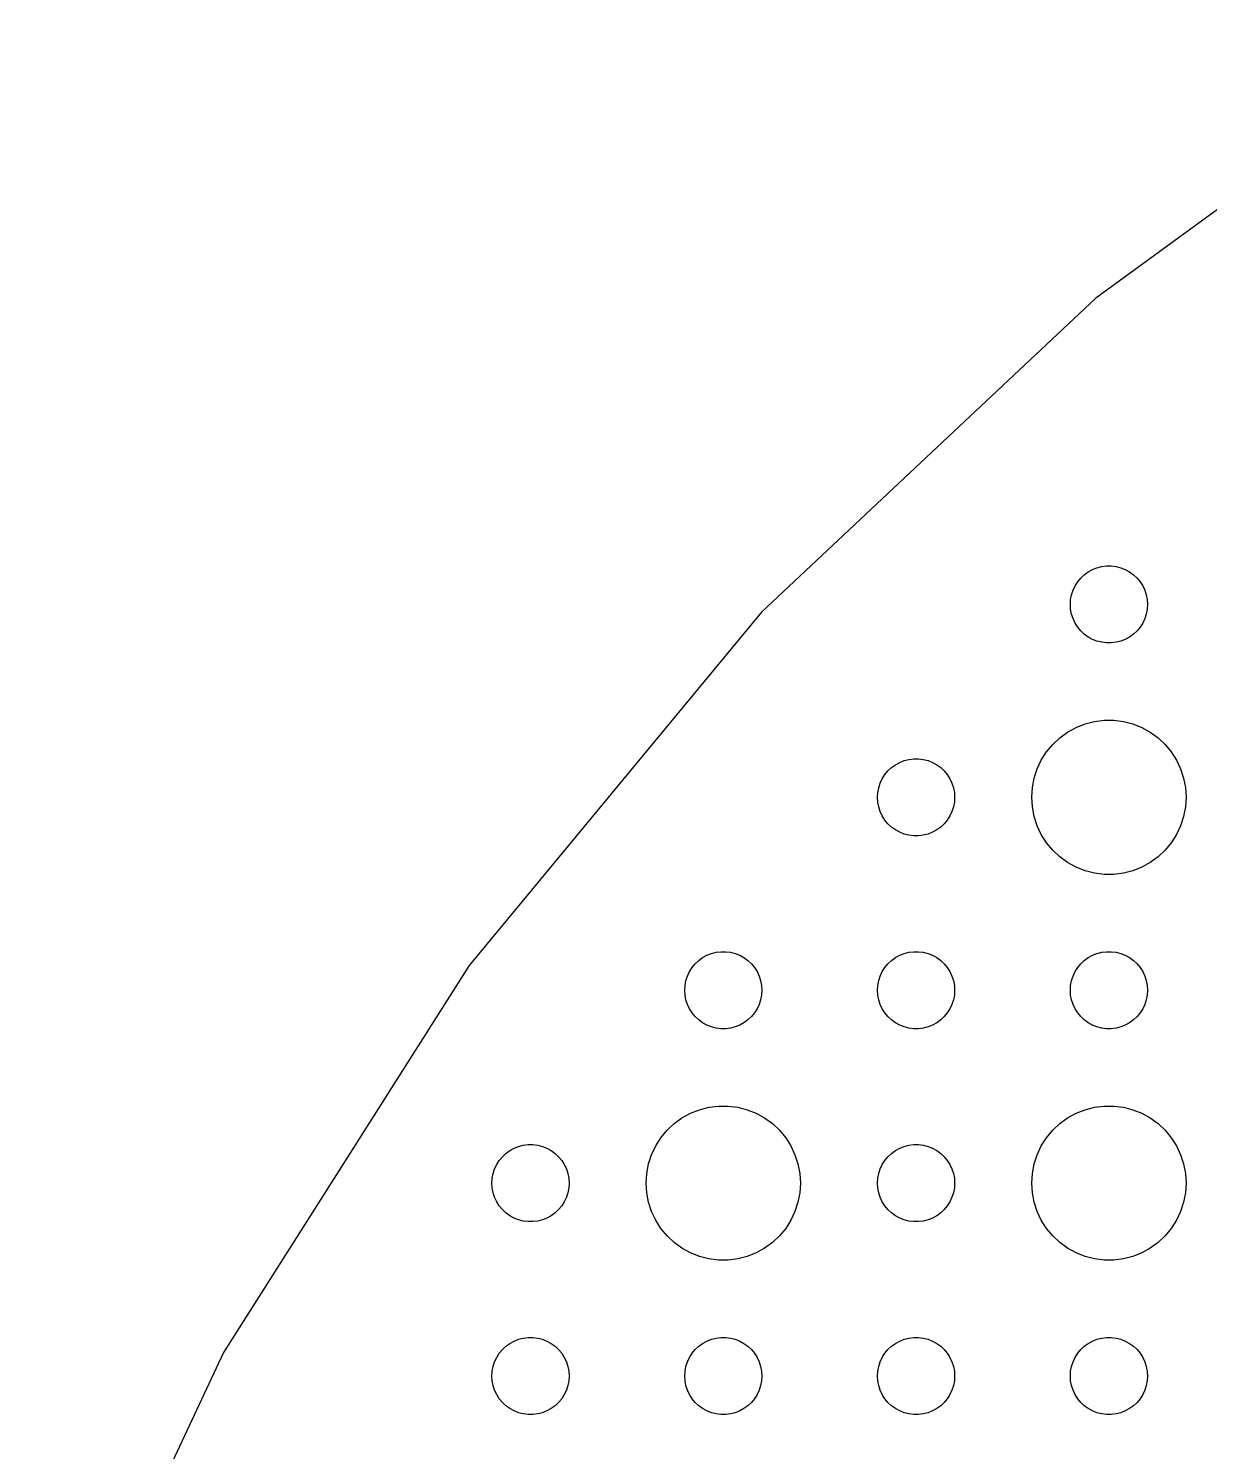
# Model space of a CAD drawing. Header units: metres. Extents: x -142 to 142, y -142 to 142.
# Drawn here: x -132 to -86.1, y 64.6 to 119.9 of the extents above; entities that cross this region are included whole.
import ezdxf

# ---------------------------------------------------------------- set-up
doc = ezdxf.new("R2010")
doc.units = ezdxf.units.M

msp = doc.modelspace()

# ---------------------------------------------------------------- linework, layer by layer
for p, q in [((-76.0874, 119.895), (-90.5142, 109.413)), ((-90.5142, 109.413), (-103.514, 97.2057)), ((-91.2135, 98.3817), (-91.0934, 98.5268)), ((-91.0934, 98.5268), (-90.9561, 98.6558)), ((-90.9561, 98.6558), (-90.8037, 98.7665)), ((-90.8037, 98.7665), (-90.6387, 98.8572)), ((-90.6387, 98.8572), (-90.4635, 98.9266)), ((-90.4635, 98.9266), (-90.2811, 98.9734)), ((-90.2811, 98.9734), (-90.0942, 98.997)), ((-90.0942, 98.997), (-89.9058, 98.997)), ((-89.9058, 98.997), (-89.7189, 98.9734)), ((-89.7189, 98.9734), (-89.5365, 98.9266)), ((-89.5365, 98.9266), (-89.3613, 98.8572)), ((-89.3613, 98.8572), (-89.1963, 98.7665)), ((-89.1963, 98.7665), (-89.0439, 98.6558)), ((-89.0439, 98.6558), (-88.9065, 98.5268)), ((-88.9065, 98.5268), (-88.7865, 98.3817)), ((-91.4529, 97.873), (-91.3947, 98.0522)), ((-91.3947, 98.0522), (-91.3145, 98.2226)), ((-91.3145, 98.2226), (-91.2135, 98.3817)), ((-88.7865, 98.3817), (-88.6855, 98.2226)), ((-88.6855, 98.2226), (-88.6053, 98.0522)), ((-88.6053, 98.0522), (-88.5471, 97.873)), ((-91.5, 97.5), (-91.4882, 97.688)), ((-91.4882, 97.312), (-91.5, 97.5)), ((-91.4882, 97.688), (-91.4529, 97.873)), ((-88.5471, 97.873), (-88.5118, 97.688)), ((-88.5118, 97.688), (-88.5, 97.5)), ((-88.5, 97.5), (-88.5118, 97.312)), ((-103.514, 97.2057), (-114.88, 83.4655)), ((-91.4529, 97.127), (-91.4882, 97.312)), ((-91.3947, 96.9478), (-91.4529, 97.127)), ((-91.3145, 96.7774), (-91.3947, 96.9478)), ((-88.6053, 96.9478), (-88.6855, 96.7774)), ((-88.5471, 97.127), (-88.6053, 96.9478)), ((-88.5118, 97.312), (-88.5471, 97.127)), ((-91.2135, 96.6183), (-91.3145, 96.7774)), ((-91.0934, 96.4732), (-91.2135, 96.6183)), ((-90.9561, 96.3442), (-91.0934, 96.4732)), ((-90.8037, 96.2335), (-90.9561, 96.3442)), ((-89.0439, 96.3442), (-89.1963, 96.2335)), ((-88.9065, 96.4732), (-89.0439, 96.3442)), ((-88.7865, 96.6183), (-88.9065, 96.4732)), ((-88.6855, 96.7774), (-88.7865, 96.6183)), ((-90.6387, 96.1428), (-90.8037, 96.2335)), ((-90.4635, 96.0734), (-90.6387, 96.1428)), ((-90.2811, 96.0266), (-90.4635, 96.0734)), ((-90.0942, 96.003), (-90.2811, 96.0266)), ((-89.9058, 96.003), (-90.0942, 96.003)), ((-89.7189, 96.0266), (-89.9058, 96.003)), ((-89.5365, 96.0734), (-89.7189, 96.0266)), ((-89.3613, 96.1428), (-89.5365, 96.0734)), ((-89.1963, 96.2335), (-89.3613, 96.1428)), ((-90.5621, 92.9469), (-90.1884, 92.9941)), ((-90.1884, 92.9941), (-89.8116, 92.9941)), ((-89.8116, 92.9941), (-89.4379, 92.9469)), ((-91.9123, 92.3115), (-91.6075, 92.533)), ((-91.6075, 92.533), (-91.2773, 92.7145)), ((-91.2773, 92.7145), (-90.927, 92.8532)), ((-90.927, 92.8532), (-90.5621, 92.9469)), ((-89.4379, 92.9469), (-89.073, 92.8532)), ((-89.073, 92.8532), (-88.7227, 92.7145)), ((-88.7227, 92.7145), (-88.3925, 92.533)), ((-88.3925, 92.533), (-88.0877, 92.3115)), ((-92.427, 91.7634), (-92.1869, 92.0536)), ((-92.1869, 92.0536), (-91.9123, 92.3115)), ((-88.0877, 92.3115), (-87.8131, 92.0536)), ((-87.8131, 92.0536), (-87.573, 91.7634)), ((-98.3037, 91.2665), (-98.1387, 91.3572)), ((-98.1387, 91.3572), (-97.9635, 91.4266)), ((-97.9635, 91.4266), (-97.7811, 91.4734)), ((-97.7811, 91.4734), (-97.5942, 91.497)), ((-97.5942, 91.497), (-97.4058, 91.497)), ((-97.4058, 91.497), (-97.2189, 91.4734)), ((-97.2189, 91.4734), (-97.0365, 91.4266)), ((-97.0365, 91.4266), (-96.8613, 91.3572)), ((-96.8613, 91.3572), (-96.6963, 91.2665)), ((-92.7893, 91.1044), (-92.6289, 91.4453)), ((-92.6289, 91.4453), (-92.427, 91.7634)), ((-87.573, 91.7634), (-87.3711, 91.4453)), ((-87.3711, 91.4453), (-87.2107, 91.1044)), ((-98.8145, 90.7226), (-98.7135, 90.8817)), ((-98.7135, 90.8817), (-98.5934, 91.0268)), ((-98.5934, 91.0268), (-98.4561, 91.1558)), ((-98.4561, 91.1558), (-98.3037, 91.2665)), ((-96.6963, 91.2665), (-96.5439, 91.1558)), ((-96.5439, 91.1558), (-96.4065, 91.0268)), ((-96.4065, 91.0268), (-96.2865, 90.8817)), ((-96.2865, 90.8817), (-96.1855, 90.7226)), ((-92.9763, 90.376), (-92.9057, 90.7461)), ((-92.9057, 90.7461), (-92.7893, 91.1044)), ((-87.2107, 91.1044), (-87.0943, 90.7461)), ((-87.0943, 90.7461), (-87.0237, 90.376)), ((-98.9882, 90.188), (-98.9529, 90.373)), ((-98.9529, 90.373), (-98.8947, 90.5522)), ((-98.8947, 90.5522), (-98.8145, 90.7226)), ((-96.1855, 90.7226), (-96.1053, 90.5522)), ((-96.1053, 90.5522), (-96.0471, 90.373)), ((-96.0471, 90.373), (-96.0118, 90.188)), ((-93, 90), (-92.9763, 90.376)), ((-87.0237, 90.376), (-87, 90)), ((-99, 90), (-98.9882, 90.188)), ((-98.9882, 89.812), (-99, 90)), ((-98.9529, 89.627), (-98.9882, 89.812)), ((-96.0118, 89.812), (-96.0471, 89.627)), ((-96.0118, 90.188), (-96, 90)), ((-96, 90), (-96.0118, 89.812)), ((-92.9763, 89.624), (-93, 90)), ((-87, 90), (-87.0237, 89.624)), ((-98.8947, 89.4478), (-98.9529, 89.627)), ((-98.8145, 89.2774), (-98.8947, 89.4478)), ((-98.7135, 89.1183), (-98.8145, 89.2774)), ((-98.5934, 88.9732), (-98.7135, 89.1183)), ((-96.2865, 89.1183), (-96.4065, 88.9732)), ((-96.1855, 89.2774), (-96.2865, 89.1183)), ((-96.1053, 89.4478), (-96.1855, 89.2774)), ((-96.0471, 89.627), (-96.1053, 89.4478)), ((-92.9057, 89.2539), (-92.9763, 89.624)), ((-92.7893, 88.8956), (-92.9057, 89.2539)), ((-87.0943, 89.2539), (-87.2107, 88.8956)), ((-87.0237, 89.624), (-87.0943, 89.2539)), ((-98.4561, 88.8442), (-98.5934, 88.9732)), ((-98.3037, 88.7335), (-98.4561, 88.8442)), ((-98.1387, 88.6428), (-98.3037, 88.7335)), ((-97.9635, 88.5734), (-98.1387, 88.6428)), ((-97.7811, 88.5266), (-97.9635, 88.5734)), ((-97.0365, 88.5734), (-97.2189, 88.5266)), ((-96.8613, 88.6428), (-97.0365, 88.5734)), ((-96.6963, 88.7335), (-96.8613, 88.6428)), ((-96.5439, 88.8442), (-96.6963, 88.7335)), ((-96.4065, 88.9732), (-96.5439, 88.8442)), ((-92.6289, 88.5547), (-92.7893, 88.8956)), ((-92.427, 88.2366), (-92.6289, 88.5547)), ((-87.3711, 88.5547), (-87.573, 88.2366)), ((-87.2107, 88.8956), (-87.3711, 88.5547)), ((-97.5942, 88.503), (-97.7811, 88.5266)), ((-97.4058, 88.503), (-97.5942, 88.503)), ((-97.2189, 88.5266), (-97.4058, 88.503)), ((-92.1869, 87.9464), (-92.427, 88.2366)), ((-87.573, 88.2366), (-87.8131, 87.9464)), ((-91.9123, 87.6885), (-92.1869, 87.9464)), ((-91.6075, 87.467), (-91.9123, 87.6885)), ((-91.2773, 87.2855), (-91.6075, 87.467)), ((-88.3925, 87.467), (-88.7227, 87.2855)), ((-88.0877, 87.6885), (-88.3925, 87.467)), ((-87.8131, 87.9464), (-88.0877, 87.6885)), ((-90.927, 87.1468), (-91.2773, 87.2855)), ((-90.5621, 87.0531), (-90.927, 87.1468)), ((-90.1884, 87.0059), (-90.5621, 87.0531)), ((-89.8116, 87.0059), (-90.1884, 87.0059)), ((-89.4379, 87.0531), (-89.8116, 87.0059)), ((-89.073, 87.1468), (-89.4379, 87.0531)), ((-88.7227, 87.2855), (-89.073, 87.1468)), ((-106.093, 83.5268), (-105.956, 83.6558)), ((-105.956, 83.6558), (-105.804, 83.7665)), ((-105.804, 83.7665), (-105.639, 83.8572)), ((-105.639, 83.8572), (-105.464, 83.9266)), ((-105.464, 83.9266), (-105.281, 83.9734)), ((-105.281, 83.9734), (-105.094, 83.997)), ((-105.094, 83.997), (-104.906, 83.997)), ((-104.906, 83.997), (-104.719, 83.9734)), ((-104.719, 83.9734), (-104.536, 83.9266)), ((-104.536, 83.9266), (-104.361, 83.8572)), ((-104.361, 83.8572), (-104.196, 83.7665)), ((-104.196, 83.7665), (-104.044, 83.6558)), ((-104.044, 83.6558), (-103.907, 83.5268)), ((-98.5934, 83.5268), (-98.4561, 83.6558)), ((-98.4561, 83.6558), (-98.3037, 83.7665)), ((-98.3037, 83.7665), (-98.1387, 83.8572)), ((-98.1387, 83.8572), (-97.9635, 83.9266)), ((-97.9635, 83.9266), (-97.7811, 83.9734)), ((-97.7811, 83.9734), (-97.5942, 83.997)), ((-97.5942, 83.997), (-97.4058, 83.997)), ((-97.4058, 83.997), (-97.2189, 83.9734)), ((-97.2189, 83.9734), (-97.0365, 83.9266)), ((-97.0365, 83.9266), (-96.8613, 83.8572)), ((-96.8613, 83.8572), (-96.6963, 83.7665)), ((-96.6963, 83.7665), (-96.5439, 83.6558)), ((-96.5439, 83.6558), (-96.4065, 83.5268)), ((-91.0934, 83.5268), (-90.9561, 83.6558)), ((-90.9561, 83.6558), (-90.8037, 83.7665)), ((-90.8037, 83.7665), (-90.6387, 83.8572)), ((-90.6387, 83.8572), (-90.4635, 83.9266)), ((-90.4635, 83.9266), (-90.2811, 83.9734)), ((-90.2811, 83.9734), (-90.0942, 83.997)), ((-90.0942, 83.997), (-89.9058, 83.997)), ((-89.9058, 83.997), (-89.7189, 83.9734)), ((-89.7189, 83.9734), (-89.5365, 83.9266)), ((-89.5365, 83.9266), (-89.3613, 83.8572)), ((-89.3613, 83.8572), (-89.1963, 83.7665)), ((-89.1963, 83.7665), (-89.0439, 83.6558)), ((-89.0439, 83.6558), (-88.9065, 83.5268)), ((-114.88, 83.4655), (-124.436, 68.409)), ((-106.453, 82.873), (-106.395, 83.0522)), ((-106.395, 83.0522), (-106.314, 83.2226)), ((-106.314, 83.2226), (-106.214, 83.3817)), ((-106.214, 83.3817), (-106.093, 83.5268)), ((-103.907, 83.5268), (-103.786, 83.3817)), ((-103.786, 83.3817), (-103.686, 83.2226)), ((-103.686, 83.2226), (-103.605, 83.0522)), ((-103.605, 83.0522), (-103.547, 82.873)), ((-98.9529, 82.873), (-98.8947, 83.0522)), ((-98.8947, 83.0522), (-98.8145, 83.2226)), ((-98.8145, 83.2226), (-98.7135, 83.3817)), ((-98.7135, 83.3817), (-98.5934, 83.5268)), ((-96.4065, 83.5268), (-96.2865, 83.3817)), ((-96.2865, 83.3817), (-96.1855, 83.2226)), ((-96.1855, 83.2226), (-96.1053, 83.0522)), ((-96.1053, 83.0522), (-96.0471, 82.873)), ((-91.4529, 82.873), (-91.3947, 83.0522)), ((-91.3947, 83.0522), (-91.3145, 83.2226)), ((-91.3145, 83.2226), (-91.2135, 83.3817)), ((-91.2135, 83.3817), (-91.0934, 83.5268)), ((-88.9065, 83.5268), (-88.7865, 83.3817)), ((-88.7865, 83.3817), (-88.6855, 83.2226)), ((-88.6855, 83.2226), (-88.6053, 83.0522)), ((-88.6053, 83.0522), (-88.5471, 82.873)), ((-106.5, 82.5), (-106.488, 82.688)), ((-106.488, 82.312), (-106.5, 82.5)), ((-106.488, 82.688), (-106.453, 82.873)), ((-103.547, 82.873), (-103.512, 82.688)), ((-103.512, 82.688), (-103.5, 82.5)), ((-103.5, 82.5), (-103.512, 82.312)), ((-99, 82.5), (-98.9882, 82.688)), ((-98.9882, 82.312), (-99, 82.5)), ((-98.9882, 82.688), (-98.9529, 82.873)), ((-96.0471, 82.873), (-96.0118, 82.688)), ((-96.0118, 82.688), (-96, 82.5)), ((-96, 82.5), (-96.0118, 82.312)), ((-91.5, 82.5), (-91.4882, 82.688)), ((-91.4882, 82.312), (-91.5, 82.5)), ((-91.4882, 82.688), (-91.4529, 82.873)), ((-88.5471, 82.873), (-88.5118, 82.688)), ((-88.5118, 82.688), (-88.5, 82.5)), ((-88.5, 82.5), (-88.5118, 82.312)), ((-106.453, 82.127), (-106.488, 82.312)), ((-106.395, 81.9478), (-106.453, 82.127)), ((-106.314, 81.7774), (-106.395, 81.9478)), ((-103.605, 81.9478), (-103.686, 81.7774)), ((-103.547, 82.127), (-103.605, 81.9478)), ((-103.512, 82.312), (-103.547, 82.127)), ((-98.9529, 82.127), (-98.9882, 82.312)), ((-98.8947, 81.9478), (-98.9529, 82.127)), ((-98.8145, 81.7774), (-98.8947, 81.9478)), ((-96.1053, 81.9478), (-96.1855, 81.7774)), ((-96.0471, 82.127), (-96.1053, 81.9478)), ((-96.0118, 82.312), (-96.0471, 82.127)), ((-91.4529, 82.127), (-91.4882, 82.312)), ((-91.3947, 81.9478), (-91.4529, 82.127)), ((-91.3145, 81.7774), (-91.3947, 81.9478)), ((-88.6053, 81.9478), (-88.6855, 81.7774)), ((-88.5471, 82.127), (-88.6053, 81.9478)), ((-88.5118, 82.312), (-88.5471, 82.127)), ((-106.214, 81.6183), (-106.314, 81.7774)), ((-106.093, 81.4732), (-106.214, 81.6183)), ((-105.956, 81.3442), (-106.093, 81.4732)), ((-105.804, 81.2335), (-105.956, 81.3442)), ((-104.044, 81.3442), (-104.196, 81.2335)), ((-103.907, 81.4732), (-104.044, 81.3442)), ((-103.786, 81.6183), (-103.907, 81.4732)), ((-103.686, 81.7774), (-103.786, 81.6183)), ((-98.7135, 81.6183), (-98.8145, 81.7774)), ((-98.5934, 81.4732), (-98.7135, 81.6183)), ((-98.4561, 81.3442), (-98.5934, 81.4732)), ((-98.3037, 81.2335), (-98.4561, 81.3442)), ((-96.5439, 81.3442), (-96.6963, 81.2335)), ((-96.4065, 81.4732), (-96.5439, 81.3442)), ((-96.2865, 81.6183), (-96.4065, 81.4732)), ((-96.1855, 81.7774), (-96.2865, 81.6183)), ((-91.2135, 81.6183), (-91.3145, 81.7774)), ((-91.0934, 81.4732), (-91.2135, 81.6183)), ((-90.9561, 81.3442), (-91.0934, 81.4732)), ((-90.8037, 81.2335), (-90.9561, 81.3442)), ((-89.0439, 81.3442), (-89.1963, 81.2335)), ((-88.9065, 81.4732), (-89.0439, 81.3442)), ((-88.7865, 81.6183), (-88.9065, 81.4732)), ((-88.6855, 81.7774), (-88.7865, 81.6183)), ((-105.639, 81.1428), (-105.804, 81.2335)), ((-105.464, 81.0734), (-105.639, 81.1428)), ((-105.281, 81.0266), (-105.464, 81.0734)), ((-105.094, 81.003), (-105.281, 81.0266)), ((-104.906, 81.003), (-105.094, 81.003)), ((-104.719, 81.0266), (-104.906, 81.003)), ((-104.536, 81.0734), (-104.719, 81.0266)), ((-104.361, 81.1428), (-104.536, 81.0734)), ((-104.196, 81.2335), (-104.361, 81.1428)), ((-98.1387, 81.1428), (-98.3037, 81.2335)), ((-97.9635, 81.0734), (-98.1387, 81.1428)), ((-97.7811, 81.0266), (-97.9635, 81.0734)), ((-97.5942, 81.003), (-97.7811, 81.0266)), ((-97.4058, 81.003), (-97.5942, 81.003)), ((-97.2189, 81.0266), (-97.4058, 81.003)), ((-97.0365, 81.0734), (-97.2189, 81.0266)), ((-96.8613, 81.1428), (-97.0365, 81.0734)), ((-96.6963, 81.2335), (-96.8613, 81.1428)), ((-90.6387, 81.1428), (-90.8037, 81.2335)), ((-90.4635, 81.0734), (-90.6387, 81.1428)), ((-90.2811, 81.0266), (-90.4635, 81.0734)), ((-90.0942, 81.003), (-90.2811, 81.0266)), ((-89.9058, 81.003), (-90.0942, 81.003)), ((-89.7189, 81.0266), (-89.9058, 81.003)), ((-89.5365, 81.0734), (-89.7189, 81.0266)), ((-89.3613, 81.1428), (-89.5365, 81.0734)), ((-89.1963, 81.2335), (-89.3613, 81.1428)), ((-106.912, 77.3115), (-106.607, 77.533)), ((-106.607, 77.533), (-106.277, 77.7145)), ((-106.277, 77.7145), (-105.927, 77.8532)), ((-105.927, 77.8532), (-105.562, 77.9469)), ((-105.562, 77.9469), (-105.188, 77.9941)), ((-105.188, 77.9941), (-104.812, 77.9941)), ((-104.812, 77.9941), (-104.438, 77.9469)), ((-104.438, 77.9469), (-104.073, 77.8532)), ((-104.073, 77.8532), (-103.723, 77.7145)), ((-103.723, 77.7145), (-103.393, 77.533)), ((-103.393, 77.533), (-103.088, 77.3115)), ((-91.9123, 77.3115), (-91.6075, 77.533)), ((-91.6075, 77.533), (-91.2773, 77.7145)), ((-91.2773, 77.7145), (-90.927, 77.8532)), ((-90.927, 77.8532), (-90.5621, 77.9469)), ((-90.5621, 77.9469), (-90.1884, 77.9941)), ((-90.1884, 77.9941), (-89.8116, 77.9941)), ((-89.8116, 77.9941), (-89.4379, 77.9469)), ((-89.4379, 77.9469), (-89.073, 77.8532)), ((-89.073, 77.8532), (-88.7227, 77.7145)), ((-88.7227, 77.7145), (-88.3925, 77.533)), ((-88.3925, 77.533), (-88.0877, 77.3115)), ((-107.427, 76.7634), (-107.187, 77.0536)), ((-107.187, 77.0536), (-106.912, 77.3115)), ((-103.088, 77.3115), (-102.813, 77.0536)), ((-102.813, 77.0536), (-102.573, 76.7634)), ((-92.427, 76.7634), (-92.1869, 77.0536)), ((-92.1869, 77.0536), (-91.9123, 77.3115)), ((-88.0877, 77.3115), (-87.8131, 77.0536)), ((-87.8131, 77.0536), (-87.573, 76.7634)), ((-113.139, 76.3572), (-112.964, 76.4266)), ((-112.964, 76.4266), (-112.781, 76.4734)), ((-112.781, 76.4734), (-112.594, 76.497)), ((-112.594, 76.497), (-112.406, 76.497)), ((-112.406, 76.497), (-112.219, 76.4734)), ((-112.219, 76.4734), (-112.036, 76.4266)), ((-112.036, 76.4266), (-111.861, 76.3572)), ((-107.789, 76.1044), (-107.629, 76.4453)), ((-107.629, 76.4453), (-107.427, 76.7634)), ((-102.573, 76.7634), (-102.371, 76.4453)), ((-102.371, 76.4453), (-102.211, 76.1044)), ((-98.1387, 76.3572), (-97.9635, 76.4266)), ((-97.9635, 76.4266), (-97.7811, 76.4734)), ((-97.7811, 76.4734), (-97.5942, 76.497)), ((-97.5942, 76.497), (-97.4058, 76.497)), ((-97.4058, 76.497), (-97.2189, 76.4734)), ((-97.2189, 76.4734), (-97.0365, 76.4266)), ((-97.0365, 76.4266), (-96.8613, 76.3572)), ((-92.7893, 76.1044), (-92.6289, 76.4453)), ((-92.6289, 76.4453), (-92.427, 76.7634)), ((-87.573, 76.7634), (-87.3711, 76.4453)), ((-87.3711, 76.4453), (-87.2107, 76.1044)), ((-113.814, 75.7226), (-113.714, 75.8817)), ((-113.714, 75.8817), (-113.593, 76.0268)), ((-113.593, 76.0268), (-113.456, 76.1558)), ((-113.456, 76.1558), (-113.304, 76.2665)), ((-113.304, 76.2665), (-113.139, 76.3572)), ((-111.861, 76.3572), (-111.696, 76.2665)), ((-111.696, 76.2665), (-111.544, 76.1558)), ((-111.544, 76.1558), (-111.407, 76.0268)), ((-111.407, 76.0268), (-111.286, 75.8817)), ((-111.286, 75.8817), (-111.186, 75.7226)), ((-107.906, 75.7461), (-107.789, 76.1044)), ((-102.211, 76.1044), (-102.094, 75.7461)), ((-98.8145, 75.7226), (-98.7135, 75.8817)), ((-98.7135, 75.8817), (-98.5934, 76.0268)), ((-98.5934, 76.0268), (-98.4561, 76.1558)), ((-98.4561, 76.1558), (-98.3037, 76.2665)), ((-98.3037, 76.2665), (-98.1387, 76.3572)), ((-96.8613, 76.3572), (-96.6963, 76.2665)), ((-96.6963, 76.2665), (-96.5439, 76.1558)), ((-96.5439, 76.1558), (-96.4065, 76.0268)), ((-96.4065, 76.0268), (-96.2865, 75.8817)), ((-96.2865, 75.8817), (-96.1855, 75.7226)), ((-92.9057, 75.7461), (-92.7893, 76.1044)), ((-87.2107, 76.1044), (-87.0943, 75.7461)), ((-113.988, 75.188), (-113.953, 75.373)), ((-113.953, 75.373), (-113.895, 75.5522)), ((-113.895, 75.5522), (-113.814, 75.7226)), ((-111.186, 75.7226), (-111.105, 75.5522)), ((-111.105, 75.5522), (-111.047, 75.373)), ((-111.047, 75.373), (-111.012, 75.188)), ((-108, 75), (-107.976, 75.376)), ((-107.976, 75.376), (-107.906, 75.7461)), ((-102.094, 75.7461), (-102.024, 75.376)), ((-102.024, 75.376), (-102, 75)), ((-98.9882, 75.188), (-98.9529, 75.373)), ((-98.9529, 75.373), (-98.8947, 75.5522)), ((-98.8947, 75.5522), (-98.8145, 75.7226)), ((-96.1855, 75.7226), (-96.1053, 75.5522)), ((-96.1053, 75.5522), (-96.0471, 75.373)), ((-96.0471, 75.373), (-96.0118, 75.188)), ((-93, 75), (-92.9763, 75.376)), ((-92.9763, 75.376), (-92.9057, 75.7461)), ((-87.0943, 75.7461), (-87.0237, 75.376)), ((-87.0237, 75.376), (-87, 75)), ((-114, 75), (-113.988, 75.188)), ((-113.988, 74.812), (-114, 75)), ((-113.953, 74.627), (-113.988, 74.812)), ((-111.012, 74.812), (-111.047, 74.627)), ((-111.012, 75.188), (-111, 75)), ((-111, 75), (-111.012, 74.812)), ((-107.976, 74.624), (-108, 75)), ((-102, 75), (-102.024, 74.624)), ((-99, 75), (-98.9882, 75.188)), ((-98.9882, 74.812), (-99, 75)), ((-98.9529, 74.627), (-98.9882, 74.812)), ((-96.0118, 74.812), (-96.0471, 74.627)), ((-96.0118, 75.188), (-96, 75)), ((-96, 75), (-96.0118, 74.812)), ((-92.9763, 74.624), (-93, 75)), ((-87, 75), (-87.0237, 74.624)), ((-113.895, 74.4478), (-113.953, 74.627)), ((-113.814, 74.2774), (-113.895, 74.4478)), ((-113.714, 74.1183), (-113.814, 74.2774)), ((-111.186, 74.2774), (-111.286, 74.1183)), ((-111.105, 74.4478), (-111.186, 74.2774)), ((-111.047, 74.627), (-111.105, 74.4478)), ((-107.906, 74.2539), (-107.976, 74.624)), ((-107.789, 73.8956), (-107.906, 74.2539)), ((-102.094, 74.2539), (-102.211, 73.8956)), ((-102.024, 74.624), (-102.094, 74.2539)), ((-98.8947, 74.4478), (-98.9529, 74.627)), ((-98.8145, 74.2774), (-98.8947, 74.4478)), ((-98.7135, 74.1183), (-98.8145, 74.2774)), ((-96.1855, 74.2774), (-96.2865, 74.1183)), ((-96.1053, 74.4478), (-96.1855, 74.2774)), ((-96.0471, 74.627), (-96.1053, 74.4478)), ((-92.9057, 74.2539), (-92.9763, 74.624)), ((-92.7893, 73.8956), (-92.9057, 74.2539)), ((-87.0943, 74.2539), (-87.2107, 73.8956)), ((-87.0237, 74.624), (-87.0943, 74.2539)), ((-113.593, 73.9732), (-113.714, 74.1183)), ((-113.456, 73.8442), (-113.593, 73.9732)), ((-113.304, 73.7335), (-113.456, 73.8442)), ((-113.139, 73.6428), (-113.304, 73.7335)), ((-112.964, 73.5734), (-113.139, 73.6428)), ((-111.861, 73.6428), (-112.036, 73.5734)), ((-111.696, 73.7335), (-111.861, 73.6428)), ((-111.544, 73.8442), (-111.696, 73.7335)), ((-111.407, 73.9732), (-111.544, 73.8442)), ((-111.286, 74.1183), (-111.407, 73.9732)), ((-107.629, 73.5547), (-107.789, 73.8956)), ((-102.211, 73.8956), (-102.371, 73.5547)), ((-98.5934, 73.9732), (-98.7135, 74.1183)), ((-98.4561, 73.8442), (-98.5934, 73.9732)), ((-98.3037, 73.7335), (-98.4561, 73.8442)), ((-98.1387, 73.6428), (-98.3037, 73.7335)), ((-97.9635, 73.5734), (-98.1387, 73.6428)), ((-96.8613, 73.6428), (-97.0365, 73.5734)), ((-96.6963, 73.7335), (-96.8613, 73.6428)), ((-96.5439, 73.8442), (-96.6963, 73.7335)), ((-96.4065, 73.9732), (-96.5439, 73.8442)), ((-96.2865, 74.1183), (-96.4065, 73.9732)), ((-92.6289, 73.5547), (-92.7893, 73.8956)), ((-87.2107, 73.8956), (-87.3711, 73.5547)), ((-112.781, 73.5266), (-112.964, 73.5734)), ((-112.594, 73.503), (-112.781, 73.5266)), ((-112.406, 73.503), (-112.594, 73.503)), ((-112.219, 73.5266), (-112.406, 73.503)), ((-112.036, 73.5734), (-112.219, 73.5266)), ((-107.427, 73.2366), (-107.629, 73.5547)), ((-107.187, 72.9464), (-107.427, 73.2366)), ((-102.573, 73.2366), (-102.813, 72.9464)), ((-102.371, 73.5547), (-102.573, 73.2366)), ((-97.7811, 73.5266), (-97.9635, 73.5734)), ((-97.5942, 73.503), (-97.7811, 73.5266)), ((-97.4058, 73.503), (-97.5942, 73.503)), ((-97.2189, 73.5266), (-97.4058, 73.503)), ((-97.0365, 73.5734), (-97.2189, 73.5266)), ((-92.427, 73.2366), (-92.6289, 73.5547)), ((-92.1869, 72.9464), (-92.427, 73.2366)), ((-87.573, 73.2366), (-87.8131, 72.9464)), ((-87.3711, 73.5547), (-87.573, 73.2366)), ((-106.912, 72.6885), (-107.187, 72.9464)), ((-106.607, 72.467), (-106.912, 72.6885)), ((-103.088, 72.6885), (-103.393, 72.467)), ((-102.813, 72.9464), (-103.088, 72.6885)), ((-91.9123, 72.6885), (-92.1869, 72.9464)), ((-91.6075, 72.467), (-91.9123, 72.6885)), ((-88.0877, 72.6885), (-88.3925, 72.467)), ((-87.8131, 72.9464), (-88.0877, 72.6885)), ((-106.277, 72.2855), (-106.607, 72.467)), ((-105.927, 72.1468), (-106.277, 72.2855)), ((-105.562, 72.0531), (-105.927, 72.1468)), ((-105.188, 72.0059), (-105.562, 72.0531)), ((-104.812, 72.0059), (-105.188, 72.0059)), ((-104.438, 72.0531), (-104.812, 72.0059)), ((-104.073, 72.1468), (-104.438, 72.0531)), ((-103.723, 72.2855), (-104.073, 72.1468)), ((-103.393, 72.467), (-103.723, 72.2855)), ((-91.2773, 72.2855), (-91.6075, 72.467)), ((-90.927, 72.1468), (-91.2773, 72.2855)), ((-90.5621, 72.0531), (-90.927, 72.1468)), ((-90.1884, 72.0059), (-90.5621, 72.0531)), ((-89.8116, 72.0059), (-90.1884, 72.0059)), ((-89.4379, 72.0531), (-89.8116, 72.0059)), ((-89.073, 72.1468), (-89.4379, 72.0531)), ((-88.7227, 72.2855), (-89.073, 72.1468)), ((-88.3925, 72.467), (-88.7227, 72.2855)), ((-113.593, 68.5268), (-113.456, 68.6558)), ((-113.456, 68.6558), (-113.304, 68.7665)), ((-113.304, 68.7665), (-113.139, 68.8572)), ((-113.139, 68.8572), (-112.964, 68.9266)), ((-112.964, 68.9266), (-112.781, 68.9734)), ((-112.781, 68.9734), (-112.594, 68.997)), ((-112.594, 68.997), (-112.406, 68.997)), ((-112.406, 68.997), (-112.219, 68.9734)), ((-112.219, 68.9734), (-112.036, 68.9266)), ((-112.036, 68.9266), (-111.861, 68.8572)), ((-111.861, 68.8572), (-111.696, 68.7665)), ((-111.696, 68.7665), (-111.544, 68.6558)), ((-111.544, 68.6558), (-111.407, 68.5268)), ((-106.093, 68.5268), (-105.956, 68.6558)), ((-105.956, 68.6558), (-105.804, 68.7665)), ((-105.804, 68.7665), (-105.639, 68.8572)), ((-105.639, 68.8572), (-105.464, 68.9266)), ((-105.464, 68.9266), (-105.281, 68.9734)), ((-105.281, 68.9734), (-105.094, 68.997)), ((-105.094, 68.997), (-104.906, 68.997)), ((-104.906, 68.997), (-104.719, 68.9734)), ((-104.719, 68.9734), (-104.536, 68.9266)), ((-104.536, 68.9266), (-104.361, 68.8572)), ((-104.361, 68.8572), (-104.196, 68.7665)), ((-104.196, 68.7665), (-104.044, 68.6558)), ((-104.044, 68.6558), (-103.907, 68.5268)), ((-98.5934, 68.5268), (-98.4561, 68.6558)), ((-98.4561, 68.6558), (-98.3037, 68.7665)), ((-98.3037, 68.7665), (-98.1387, 68.8572)), ((-98.1387, 68.8572), (-97.9635, 68.9266)), ((-97.9635, 68.9266), (-97.7811, 68.9734)), ((-97.7811, 68.9734), (-97.5942, 68.997)), ((-97.5942, 68.997), (-97.4058, 68.997)), ((-97.4058, 68.997), (-97.2189, 68.9734)), ((-97.2189, 68.9734), (-97.0365, 68.9266)), ((-97.0365, 68.9266), (-96.8613, 68.8572)), ((-96.8613, 68.8572), (-96.6963, 68.7665)), ((-96.6963, 68.7665), (-96.5439, 68.6558)), ((-96.5439, 68.6558), (-96.4065, 68.5268)), ((-91.0934, 68.5268), (-90.9561, 68.6558)), ((-90.9561, 68.6558), (-90.8037, 68.7665)), ((-90.8037, 68.7665), (-90.6387, 68.8572)), ((-90.6387, 68.8572), (-90.4635, 68.9266)), ((-90.4635, 68.9266), (-90.2811, 68.9734)), ((-90.2811, 68.9734), (-90.0942, 68.997)), ((-90.0942, 68.997), (-89.9058, 68.997)), ((-89.9058, 68.997), (-89.7189, 68.9734)), ((-89.7189, 68.9734), (-89.5365, 68.9266)), ((-89.5365, 68.9266), (-89.3613, 68.8572)), ((-89.3613, 68.8572), (-89.1963, 68.7665)), ((-89.1963, 68.7665), (-89.0439, 68.6558)), ((-89.0439, 68.6558), (-88.9065, 68.5268)), ((-124.436, 68.409), (-132.028, 52.2737)), ((-113.895, 68.0522), (-113.814, 68.2226)), ((-113.814, 68.2226), (-113.714, 68.3817)), ((-113.714, 68.3817), (-113.593, 68.5268)), ((-111.407, 68.5268), (-111.286, 68.3817)), ((-111.286, 68.3817), (-111.186, 68.2226)), ((-111.186, 68.2226), (-111.105, 68.0522)), ((-106.395, 68.0522), (-106.314, 68.2226)), ((-106.314, 68.2226), (-106.214, 68.3817)), ((-106.214, 68.3817), (-106.093, 68.5268)), ((-103.907, 68.5268), (-103.786, 68.3817)), ((-103.786, 68.3817), (-103.686, 68.2226)), ((-103.686, 68.2226), (-103.605, 68.0522)), ((-98.8947, 68.0522), (-98.8145, 68.2226)), ((-98.8145, 68.2226), (-98.7135, 68.3817)), ((-98.7135, 68.3817), (-98.5934, 68.5268)), ((-96.4065, 68.5268), (-96.2865, 68.3817)), ((-96.2865, 68.3817), (-96.1855, 68.2226)), ((-96.1855, 68.2226), (-96.1053, 68.0522)), ((-91.3947, 68.0522), (-91.3145, 68.2226)), ((-91.3145, 68.2226), (-91.2135, 68.3817)), ((-91.2135, 68.3817), (-91.0934, 68.5268)), ((-88.9065, 68.5268), (-88.7865, 68.3817)), ((-88.7865, 68.3817), (-88.6855, 68.2226)), ((-88.6855, 68.2226), (-88.6053, 68.0522)), ((-114, 67.5), (-113.988, 67.688)), ((-113.988, 67.688), (-113.953, 67.873)), ((-113.953, 67.873), (-113.895, 68.0522)), ((-111.105, 68.0522), (-111.047, 67.873)), ((-111.047, 67.873), (-111.012, 67.688)), ((-111.012, 67.688), (-111, 67.5)), ((-106.5, 67.5), (-106.488, 67.688)), ((-106.488, 67.688), (-106.453, 67.873)), ((-106.453, 67.873), (-106.395, 68.0522)), ((-103.605, 68.0522), (-103.547, 67.873)), ((-103.547, 67.873), (-103.512, 67.688)), ((-103.512, 67.688), (-103.5, 67.5)), ((-99, 67.5), (-98.9882, 67.688)), ((-98.9882, 67.688), (-98.9529, 67.873)), ((-98.9529, 67.873), (-98.8947, 68.0522)), ((-96.1053, 68.0522), (-96.0471, 67.873)), ((-96.0471, 67.873), (-96.0118, 67.688)), ((-96.0118, 67.688), (-96, 67.5)), ((-91.5, 67.5), (-91.4882, 67.688)), ((-91.4882, 67.688), (-91.4529, 67.873)), ((-91.4529, 67.873), (-91.3947, 68.0522)), ((-88.6053, 68.0522), (-88.5471, 67.873)), ((-88.5471, 67.873), (-88.5118, 67.688)), ((-88.5118, 67.688), (-88.5, 67.5)), ((-113.988, 67.312), (-114, 67.5)), ((-113.953, 67.127), (-113.988, 67.312)), ((-113.895, 66.9478), (-113.953, 67.127)), ((-111.047, 67.127), (-111.105, 66.9478)), ((-111.012, 67.312), (-111.047, 67.127)), ((-111, 67.5), (-111.012, 67.312)), ((-106.488, 67.312), (-106.5, 67.5)), ((-106.453, 67.127), (-106.488, 67.312)), ((-106.395, 66.9478), (-106.453, 67.127)), ((-103.547, 67.127), (-103.605, 66.9478)), ((-103.512, 67.312), (-103.547, 67.127)), ((-103.5, 67.5), (-103.512, 67.312)), ((-98.9882, 67.312), (-99, 67.5)), ((-98.9529, 67.127), (-98.9882, 67.312)), ((-98.8947, 66.9478), (-98.9529, 67.127)), ((-96.0471, 67.127), (-96.1053, 66.9478)), ((-96.0118, 67.312), (-96.0471, 67.127)), ((-96, 67.5), (-96.0118, 67.312)), ((-91.4882, 67.312), (-91.5, 67.5)), ((-91.4529, 67.127), (-91.4882, 67.312)), ((-91.3947, 66.9478), (-91.4529, 67.127)), ((-88.5471, 67.127), (-88.6053, 66.9478)), ((-88.5118, 67.312), (-88.5471, 67.127)), ((-88.5, 67.5), (-88.5118, 67.312)), ((-113.814, 66.7774), (-113.895, 66.9478)), ((-113.714, 66.6183), (-113.814, 66.7774)), ((-113.593, 66.4732), (-113.714, 66.6183)), ((-113.456, 66.3442), (-113.593, 66.4732)), ((-111.407, 66.4732), (-111.544, 66.3442)), ((-111.286, 66.6183), (-111.407, 66.4732)), ((-111.186, 66.7774), (-111.286, 66.6183)), ((-111.105, 66.9478), (-111.186, 66.7774)), ((-106.314, 66.7774), (-106.395, 66.9478)), ((-106.214, 66.6183), (-106.314, 66.7774)), ((-106.093, 66.4732), (-106.214, 66.6183)), ((-105.956, 66.3442), (-106.093, 66.4732)), ((-103.907, 66.4732), (-104.044, 66.3442)), ((-103.786, 66.6183), (-103.907, 66.4732)), ((-103.686, 66.7774), (-103.786, 66.6183)), ((-103.605, 66.9478), (-103.686, 66.7774)), ((-98.8145, 66.7774), (-98.8947, 66.9478)), ((-98.7135, 66.6183), (-98.8145, 66.7774)), ((-98.5934, 66.4732), (-98.7135, 66.6183)), ((-98.4561, 66.3442), (-98.5934, 66.4732)), ((-96.4065, 66.4732), (-96.5439, 66.3442)), ((-96.2865, 66.6183), (-96.4065, 66.4732)), ((-96.1855, 66.7774), (-96.2865, 66.6183)), ((-96.1053, 66.9478), (-96.1855, 66.7774)), ((-91.3145, 66.7774), (-91.3947, 66.9478)), ((-91.2135, 66.6183), (-91.3145, 66.7774)), ((-91.0934, 66.4732), (-91.2135, 66.6183)), ((-90.9561, 66.3442), (-91.0934, 66.4732)), ((-88.9065, 66.4732), (-89.0439, 66.3442)), ((-88.7865, 66.6183), (-88.9065, 66.4732)), ((-88.6855, 66.7774), (-88.7865, 66.6183)), ((-88.6053, 66.9478), (-88.6855, 66.7774)), ((-113.304, 66.2335), (-113.456, 66.3442)), ((-113.139, 66.1428), (-113.304, 66.2335)), ((-112.964, 66.0734), (-113.139, 66.1428)), ((-112.781, 66.0266), (-112.964, 66.0734)), ((-112.594, 66.003), (-112.781, 66.0266)), ((-112.406, 66.003), (-112.594, 66.003)), ((-112.219, 66.0266), (-112.406, 66.003)), ((-112.036, 66.0734), (-112.219, 66.0266)), ((-111.861, 66.1428), (-112.036, 66.0734)), ((-111.696, 66.2335), (-111.861, 66.1428)), ((-111.544, 66.3442), (-111.696, 66.2335)), ((-105.804, 66.2335), (-105.956, 66.3442)), ((-105.639, 66.1428), (-105.804, 66.2335)), ((-105.464, 66.0734), (-105.639, 66.1428)), ((-105.281, 66.0266), (-105.464, 66.0734)), ((-105.094, 66.003), (-105.281, 66.0266)), ((-104.906, 66.003), (-105.094, 66.003)), ((-104.719, 66.0266), (-104.906, 66.003)), ((-104.536, 66.0734), (-104.719, 66.0266)), ((-104.361, 66.1428), (-104.536, 66.0734)), ((-104.196, 66.2335), (-104.361, 66.1428)), ((-104.044, 66.3442), (-104.196, 66.2335)), ((-98.3037, 66.2335), (-98.4561, 66.3442)), ((-98.1387, 66.1428), (-98.3037, 66.2335)), ((-97.9635, 66.0734), (-98.1387, 66.1428)), ((-97.7811, 66.0266), (-97.9635, 66.0734)), ((-97.5942, 66.003), (-97.7811, 66.0266)), ((-97.4058, 66.003), (-97.5942, 66.003)), ((-97.2189, 66.0266), (-97.4058, 66.003)), ((-97.0365, 66.0734), (-97.2189, 66.0266)), ((-96.8613, 66.1428), (-97.0365, 66.0734)), ((-96.6963, 66.2335), (-96.8613, 66.1428)), ((-96.5439, 66.3442), (-96.6963, 66.2335)), ((-90.8037, 66.2335), (-90.9561, 66.3442)), ((-90.6387, 66.1428), (-90.8037, 66.2335)), ((-90.4635, 66.0734), (-90.6387, 66.1428)), ((-90.2811, 66.0266), (-90.4635, 66.0734)), ((-90.0942, 66.003), (-90.2811, 66.0266)), ((-89.9058, 66.003), (-90.0942, 66.003)), ((-89.7189, 66.0266), (-89.9058, 66.003)), ((-89.5365, 66.0734), (-89.7189, 66.0266)), ((-89.3613, 66.1428), (-89.5365, 66.0734)), ((-89.1963, 66.2335), (-89.3613, 66.1428)), ((-89.0439, 66.3442), (-89.1963, 66.2335))]:
    msp.add_line(p, q)

doc.saveas('drawing.dxf')
